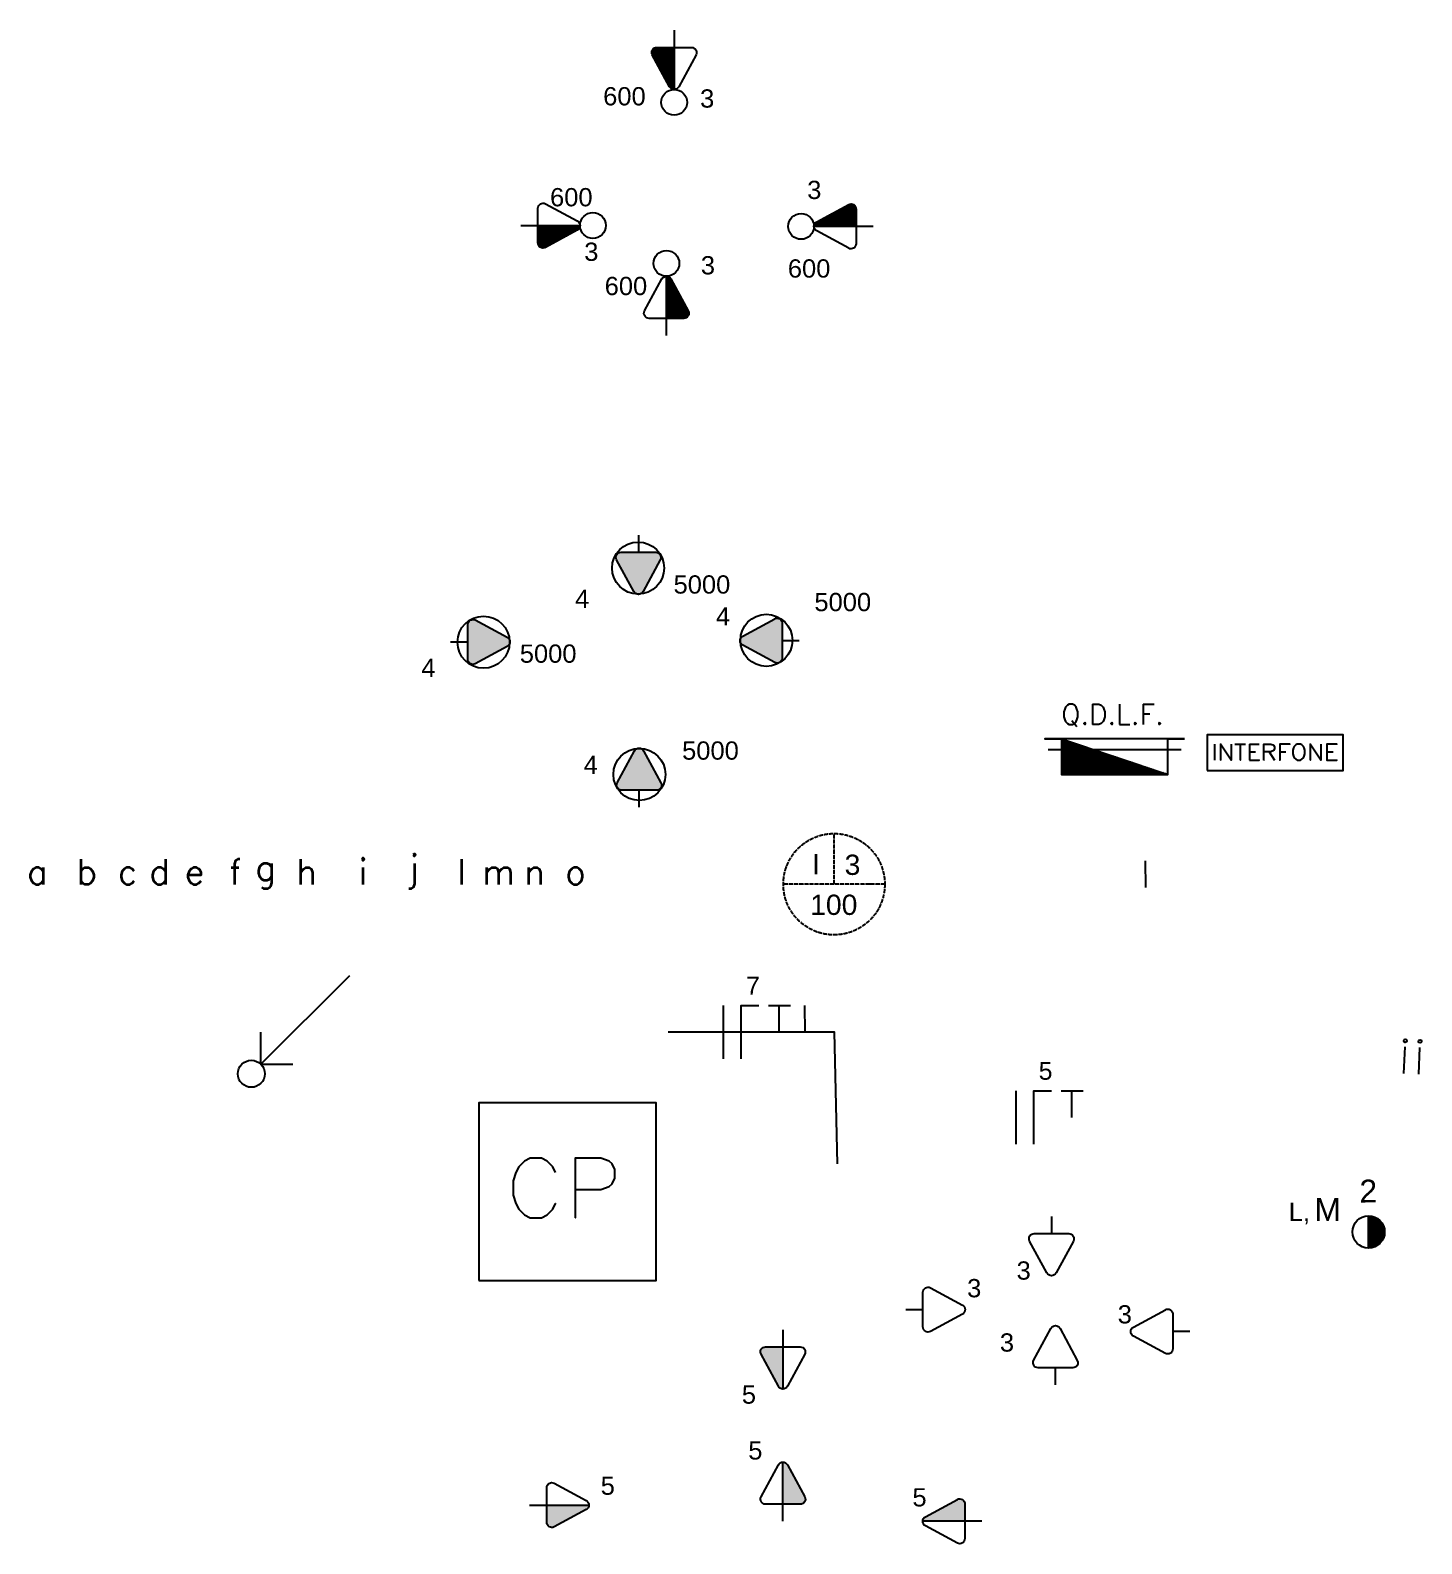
# Model space of a CAD drawing. Header units: millimetres. Extents: x -84873 to 45490, y -31 to 107079.
# Drawn here: x 5130 to 13361, y 20818 to 29773 of the extents above; entities that cross this region are included whole.
import ezdxf
from ezdxf.enums import TextEntityAlignment as Align

# ---------------------------------------------------------------- set-up
doc = ezdxf.new("R2010")
doc.units = ezdxf.units.MM
doc.linetypes.add('ACAD_ISO04W100', pattern=[30, 24, -3, 0, -3])
for name, color, linetype, true_color in [('ARQ-EIXOS', 2, 'ACAD_ISO04W100', 0xffff00), ('ELE-ELETRODUTOS', 5, 'Continuous', 0x0000ff), ('ELE-FIAÇÃO', 1, 'Continuous', 0xff0000), ('ELE-PONTO_ELÉTRICO', 7, 'Continuous', 0x990000)]:
    doc.layers.add(name, color=color, linetype=linetype, true_color=true_color)
doc.layers.add('TXT_0', color=7, linetype='Continuous')
doc.styles.add('textstyle114', font='arial.ttf')
doc.styles.add('textstyle115', font='arial.ttf')
doc.styles.add('textstyle116', font='arial.ttf')
doc.styles.add('textstyle240', font='arial.ttf')
doc.styles.add('textstyle241', font='arial.ttf')
doc.styles.add('textstyle242', font='arial.ttf')
doc.styles.add('textstyle243', font='arial.ttf')
doc.styles.add('textstyle244', font='arial.ttf')
doc.styles.add('textstyle245', font='arial.ttf')
doc.styles.add('textstyle246', font='arial.ttf')
doc.styles.add('textstyle247', font='arial.ttf')
doc.styles.add('textstyle248', font='arial.ttf')
doc.styles.add('textstyle249', font='arial.ttf')
doc.styles.add('textstyle250', font='arial.ttf')
doc.styles.add('textstyle251', font='arial.ttf')
doc.styles.add('textstyle253', font='ROMANS')
doc.styles.add('textstyle255', font='')
doc.styles.add('textstyle256', font='')
doc.styles.add('textstyle257', font='')
doc.styles.add('textstyle258', font='')
doc.styles.add('textstyle259', font='')
doc.styles.add('textstyle260', font='')
doc.styles.add('textstyle261', font='')
doc.styles.add('textstyle262', font='')
doc.styles.add('textstyle263', font='')
doc.styles.add('textstyle264', font='')
doc.styles.add('textstyle265', font='')
doc.styles.add('textstyle266', font='')
doc.styles.add('textstyle267', font='')
doc.styles.add('textstyle268', font='')
doc.styles.add('textstyle269', font='arial.ttf')
doc.styles.add('textstyle270', font='arial.ttf')
doc.styles.add('textstyle271', font='arial.ttf')
doc.styles.add('textstyle272', font='arial.ttf')
doc.styles.add('textstyle273', font='arial.ttf')
doc.styles.add('textstyle274', font='arial.ttf')
doc.styles.add('textstyle275', font='arial.ttf')
doc.styles.add('textstyle276', font='arial.ttf')
doc.styles.add('textstyle277', font='arial.ttf')
doc.styles.add('textstyle278', font='arial.ttf')
doc.styles.add('textstyle279', font='arial.ttf')
doc.styles.add('textstyle280', font='arial.ttf')
doc.styles.add('textstyle281', font='arial.ttf')
doc.styles.add('textstyle282', font='arial.ttf')
doc.styles.add('textstyle283', font='arial.ttf')
doc.styles.add('textstyle284', font='arial.ttf')
doc.styles.add('textstyle285', font='arial.ttf')
doc.styles.add('textstyle286', font='arial.ttf')
doc.styles.add('textstyle287', font='arial.ttf')
doc.styles.add('textstyle288', font='arial.ttf')
doc.styles.get('textstyle255').set_extended_font_data('romans')
doc.styles.get('textstyle256').set_extended_font_data('romans')
doc.styles.get('textstyle257').set_extended_font_data('romans')
doc.styles.get('textstyle258').set_extended_font_data('romans')
doc.styles.get('textstyle259').set_extended_font_data('romans')
doc.styles.get('textstyle260').set_extended_font_data('romans')
doc.styles.get('textstyle261').set_extended_font_data('romans')
doc.styles.get('textstyle262').set_extended_font_data('romans')
doc.styles.get('textstyle263').set_extended_font_data('romans')
doc.styles.get('textstyle264').set_extended_font_data('romans')
doc.styles.get('textstyle265').set_extended_font_data('romans')
doc.styles.get('textstyle266').set_extended_font_data('romans')
doc.styles.get('textstyle267').set_extended_font_data('romans')
doc.styles.get('textstyle268').set_extended_font_data('romans')

# ---------------------------------------------------------------- blocks, each defined once
blk = doc.blocks.new('ADCE_CP-ALV-70x70')
blk.add_lwpolyline([(-0.3385, -0.3652), (0.3615, -0.3652), (0.3615, 0.3348), (-0.3385, 0.3348)], close=True)
for points in [[(-0.0358, 0.0604), (-0.0468, 0.0828), (-0.0692, 0.1052), (-0.0914, 0.1163), (-0.1361, 0.1163), (-0.1583, 0.1052), (-0.1807, 0.0828), (-0.1918, 0.0604), (-0.2031, 0.027), (-0.2031, -0.0286), (-0.1918, -0.0621), (-0.1807, -0.0845), (-0.1583, -0.1069), (-0.1361, -0.118), (-0.0914, -0.118), (-0.0692, -0.1069), (-0.0468, -0.0845), (-0.0358, -0.0621), (-0.036, -0.0621)], [(0.042, -0.0065), (0.0423, -0.0065), (0.1426, -0.0065), (0.1761, 0.0048), (0.1874, 0.0159), (0.1985, 0.0383), (0.1985, 0.0717), (0.1874, 0.0941), (0.1761, 0.1052), (0.1426, 0.1163), (0.0423, 0.1163), (0.0423, -0.118), (0.042, -0.118)]]:
    blk.add_lwpolyline(points)
at = {"style": 'textstyle114'}
blk.add_attdef('DESCRIÇÃO', text='', height=0.09, dxfattribs=at).set_placement((0.016, -0.2476), align=Align.MIDDLE)
blk = doc.blocks.new('Adce_QDG-E')
at = {"transparency": 33554687}
h = blk.add_hatch(dxfattribs=at)
h.set_pattern_fill('_U', color=256, scale=0.005, angle=135, style=0, pattern_type=0)
h.set_pattern_definition([(135, (42.1108135, 94.908341), (-0.0035355339, -0.0035355339), [])])
h.paths.add_polyline_path([(-0.3, 0.05), (-0.3, -0.15), (0.3, -0.15)], flags=0)
for p, q in [((-0.3, 0.05), (0.3, -0.15)), ((-0.3749, -0.0091), (0.3749, -0.0091))]:
    blk.add_line(p, q)
blk.add_lwpolyline([(0.3926, 0.05), (-0.3926, 0.05), (-0.3, 0.05), (-0.3, -0.15), (0.3, -0.15), (0.3, 0.05)], close=True)
at = {"style": 'textstyle115'}
blk.add_attdef('DESCRIÇÃO', text='', height=0.09, dxfattribs=at).set_placement((-0.0115, 0.1829), align=Align.MIDDLE)
blk = doc.blocks.new('ADCE_CXINTER')
for p, q in [((0.0419, 0.1498), (0.0419, 0.0598)), ((0.1576, 0.1498), (0.2175, 0.1498)), ((0.2175, 0.1498), (0.2174, 0.1498)), ((0.2389, 0.1498), (0.2946, 0.1498)), ((0.2389, 0.1498), (0.2389, 0.0598)), ((0.2389, 0.1069), (0.2732, 0.1069)), ((0.2732, 0.1069), (0.2731, 0.1069)), ((0.2946, 0.1498), (0.2945, 0.1498)), ((0.3503, 0.1069), (0.3803, 0.0598)), ((0.4102, 0.1069), (0.4445, 0.1069)), ((0.4445, 0.1069), (0.4444, 0.1069)), ((0.6758, 0.1069), (0.71, 0.1069)), ((0.71, 0.1069), (0.7099, 0.1069)), ((0.0419, 0.0598), (0.0418, 0.0598)), ((0.1361, 0.0598), (0.136, 0.0598)), ((0.1361, 0.0598), (0.136, 0.0598)), ((0.3803, 0.0598), (0.3802, 0.0598)), ((0.6415, 0.0598), (0.6414, 0.0598)), ((0.6415, 0.0598), (0.6414, 0.0598)), ((0.6758, 0.0598), (0.6757, 0.0598))]:
    blk.add_line(p, q)
blk.add_lwpolyline([(0, 0), (0.7669, 0), (0.7669, 0.2021), (0, 0.2021)], close=True)
for points in [[(0.1361, 0.1498), (0.1361, 0.0598), (0.0762, 0.1498), (0.0762, 0.0598), (0.0761, 0.0598)], [(0.1875, 0.1498), (0.1875, 0.0598), (0.1874, 0.0598)], [(0.3202, 0.0598), (0.3203, 0.0598), (0.3203, 0.1498), (0.3588, 0.1498), (0.3716, 0.1455), (0.376, 0.1413), (0.3803, 0.1326), (0.3803, 0.1241), (0.376, 0.1156), (0.3716, 0.1112), (0.3588, 0.1069), (0.3203, 0.1069), (0.3202, 0.1069)], [(0.4658, 0.1498), (0.4659, 0.1498), (0.4102, 0.1498), (0.4102, 0.0598), (0.4102, 0.0598)], [(0.5087, 0.1498), (0.5002, 0.1455), (0.4916, 0.1369), (0.4873, 0.1284), (0.483, 0.1156), (0.483, 0.0941), (0.4873, 0.0812), (0.4916, 0.0727), (0.5002, 0.0641), (0.5087, 0.0598), (0.5259, 0.0598), (0.5344, 0.0641), (0.543, 0.0727), (0.5473, 0.0812), (0.5516, 0.0941), (0.5516, 0.1156), (0.5473, 0.1284), (0.543, 0.1369), (0.5344, 0.1455), (0.5259, 0.1498), (0.5087, 0.1498), (0.5086, 0.1498)], [(0.6415, 0.1498), (0.6415, 0.0598), (0.5816, 0.1498), (0.5816, 0.0598), (0.5815, 0.0598)], [(0.7313, 0.1498), (0.7314, 0.1498), (0.6758, 0.1498), (0.6758, 0.0598), (0.7314, 0.0598), (0.7313, 0.0598)], [(0.2389, 0.0598), (0.2389, 0.0598), (0.2946, 0.0598), (0.2945, 0.0598)]]:
    blk.add_lwpolyline(points)
at = {"style": 'textstyle116'}
blk.add_attdef('DESCRIÇÃO', text='', height=0.09, dxfattribs=at).set_placement((0.3871, 0.2837), align=Align.MIDDLE)
blk = doc.blocks.new('ADCE_TUB-DESCE2')
for p, q in [((0.3867, 0.3867), (0.0376, 0.0376)), ((0.0376, 0.0376), (0.0376, 0.1642)), ((0.0376, 0.0376), (0.1642, 0.0376))]:
    blk.add_line(p, q)
blk.add_circle((0, 0), 0.0532)

msp = doc.modelspace()

# ---------------------------------------------------------------- hatches: boundary and pattern name
at = {"transparency": 33554687}
h = msp.add_hatch(dxfattribs=at)
h.set_pattern_fill('_U', color=256, scale=6, angle=315, style=0, pattern_type=0)
h.set_pattern_definition([(315, (103148.5096, -19985.5795), (4.2426407, 4.2426407), [])])
edge = h.paths.add_edge_path(flags=0)
edge.add_line((8939.1, 29671.6), (8834.8, 29671.6))
edge.add_arc((8835.8, 29642), 29.7, 91.85249, 208.41754)
edge.add_line((8809.7, 29627.8), (8912, 29438.7))
edge.add_arc((8939.1, 29453.3), 30.8, 208.41754, 261.17059)
edge.add_line((8934.4, 29422.9), (8939.1, 29422.9))
edge.add_line((8939.1, 29422.9), (8939.1, 29671.6))
h = msp.add_hatch(dxfattribs=at)
h.set_pattern_fill('_U', color=256, scale=6, angle=225, style=0, pattern_type=0)
h.set_pattern_definition([(225, (90626.9877, 3153.3424), (4.2426407, -4.2426407), [])])
edge = h.paths.add_edge_path(flags=0)
edge.add_line((10015, 28612.4), (10015, 28716.7))
edge.add_arc((9985.3, 28715.7), 29.7, 1.85249, 118.41754)
edge.add_line((9971.2, 28741.8), (9782, 28639.5))
edge.add_arc((9796.6, 28612.4), 30.8, 118.41754, 171.17059)
edge.add_line((9766.2, 28617.1), (9766.2, 28612.4))
edge.add_line((9766.2, 28612.4), (10015, 28612.4))
h = msp.add_hatch(dxfattribs=at)
h.set_pattern_fill('_U', color=256, scale=6, angle=405, style=0, pattern_type=0)
h.set_pattern_definition([(405, (126540.744, -7442.4573), (-4.2426407, 4.2426407), [])])
edge = h.paths.add_edge_path(flags=0)
edge.add_line((8133.2, 28617.4), (8133.2, 28513.1))
edge.add_arc((8162.8, 28514.1), 29.7, 181.85249, 298.41754)
edge.add_line((8177, 28487.9), (8366.1, 28590.3))
edge.add_arc((8351.5, 28617.4), 30.8, 298.41754, 351.17059)
edge.add_line((8381.9, 28612.7), (8381.9, 28617.4))
edge.add_line((8381.9, 28617.4), (8133.2, 28617.4))
h = msp.add_hatch(dxfattribs=at)
h.set_pattern_fill('_U', color=256, scale=6, angle=135, style=0, pattern_type=0)
h.set_pattern_definition([(135, (113703.1846, 16206.4935), (-4.2426407, -4.2426407), [])])
edge = h.paths.add_edge_path(flags=0)
edge.add_line((8893, 28068.2), (8997.3, 28068.2))
edge.add_arc((8996.3, 28097.8), 29.7, 271.85249, 388.41754)
edge.add_line((9022.4, 28112), (8920.1, 28301.1))
edge.add_arc((8893, 28286.5), 30.8, 28.41754, 81.17059)
edge.add_line((8897.7, 28316.9), (8893, 28316.9))
edge.add_line((8893, 28316.9), (8893, 28068.2))
h = msp.add_hatch(color=256, dxfattribs=at)
edge = h.paths.add_edge_path(flags=0)
edge.add_arc((8727.7, 26465.9), 30.8, 208.41754, 331.58246)
edge.add_line((8754.8, 26451.3), (8857.1, 26640.4))
edge.add_arc((8830.1, 26654), 30.3, 333.43495, 450)
edge.add_line((8830.1, 26684.2), (8727.7, 26684.2))
edge.add_line((8727.7, 26684.2), (8623.4, 26684.2))
edge.add_arc((8624.4, 26654.6), 29.7, 91.85249, 208.41754)
edge.add_line((8598.3, 26640.4), (8700.6, 26451.3))
h = msp.add_hatch(color=256, dxfattribs=at)
edge = h.paths.add_edge_path(flags=0)
edge.add_arc((7936.3, 26154.2), 30.8, 298.41754, 421.58246)
edge.add_line((7950.9, 26181.3), (7761.8, 26283.6))
edge.add_arc((7748.2, 26256.6), 30.3, 63.43495, 180)
edge.add_line((7718, 26256.6), (7718, 26154.2))
edge.add_line((7718, 26154.2), (7718, 26049.9))
edge.add_arc((7747.6, 26050.9), 29.7, 181.85249, 298.41754)
edge.add_line((7761.8, 26024.8), (7950.9, 26127.1))
h = msp.add_hatch(color=256, dxfattribs=at)
edge = h.paths.add_edge_path(flags=0)
edge.add_arc((9359.4, 26161.1), 30.8, 118.41754, 241.58246)
edge.add_line((9344.8, 26134.1), (9533.9, 26031.7))
edge.add_arc((9547.5, 26058.8), 30.3, 243.43495, 360)
edge.add_line((9577.8, 26058.8), (9577.8, 26161.1))
edge.add_line((9577.8, 26161.1), (9577.8, 26265.4))
edge.add_arc((9548.1, 26264.5), 29.7, 1.85249, 118.41754)
edge.add_line((9533.9, 26290.6), (9344.8, 26188.2))
h = msp.add_hatch(color=256, dxfattribs=at)
edge = h.paths.add_edge_path(flags=0)
edge.add_arc((8731.3, 25494.8), 30.8, 28.41754, 151.58246)
edge.add_line((8704.2, 25509.5), (8601.8, 25320.3))
edge.add_arc((8628.9, 25306.8), 30.3, 153.43495, 270)
edge.add_line((8628.9, 25276.5), (8731.3, 25276.5))
edge.add_line((8731.3, 25276.5), (8833.6, 25276.5))
edge.add_arc((8834.6, 25306.2), 29.7, 268.14751, 388.41754)
edge.add_line((8860.7, 25320.3), (8758.4, 25509.5))
h = msp.add_hatch(dxfattribs=at)
h.set_pattern_fill('_U', color=256, scale=7.5, angle=135, style=0, pattern_type=0)
h.set_pattern_definition([(135, (116156.204, 21995.915), (-5.30330086, -5.30330086), [])])
edge = h.paths.add_edge_path(flags=0)
edge.add_line((13046.3, 22758), (13046.3, 22567.4))
edge.add_arc((13046.3, 22662.7), 95.3, 270, 450)
h = msp.add_hatch(color=256, dxfattribs=at)
edge = h.paths.add_edge_path(flags=0)
edge.add_line((9582.2, 21982.7), (9477.9, 21982.7))
edge.add_arc((9478.9, 21953), 29.7, 91.85249, 208.41754)
edge.add_line((9452.8, 21938.9), (9555.1, 21749.7))
edge.add_arc((9582.2, 21764.4), 30.8, 208.41754, 270)
edge.add_line((9582.2, 21733.6), (9582.2, 21982.7))
h = msp.add_hatch(color=256, dxfattribs=at)
edge = h.paths.add_edge_path(flags=0)
edge.add_line((9582.2, 21051.9), (9686.5, 21051.9))
edge.add_arc((9685.5, 21081.6), 29.7, 271.85249, 388.41754)
edge.add_line((9711.6, 21095.7), (9609.3, 21284.9))
edge.add_arc((9582.2, 21270.2), 30.8, 28.41754, 90)
edge.add_line((9582.2, 21301), (9582.2, 21051.9))
h = msp.add_hatch(color=256, dxfattribs=at)
edge = h.paths.add_edge_path(flags=0)
edge.add_line((8185.3, 21047), (8185.3, 20942.7))
edge.add_arc((8215, 20943.7), 29.7, 181.85249, 298.41754)
edge.add_line((8229.1, 20917.6), (8418.3, 21019.9))
edge.add_arc((8403.7, 21047), 30.8, 298.41754, 360)
edge.add_line((8434.4, 21047), (8185.3, 21047))
h = msp.add_hatch(color=256, dxfattribs=at)
edge = h.paths.add_edge_path(flags=0)
edge.add_line((10658.1, 20950.8), (10658.1, 21055.1))
edge.add_arc((10628.4, 21054.1), 29.7, 1.85249, 118.41754)
edge.add_line((10614.3, 21080.2), (10425.1, 20977.9))
edge.add_arc((10439.7, 20950.8), 30.8, 118.41754, 180)
edge.add_line((10408.9, 20950.8), (10658.1, 20950.8))

# ---------------------------------------------------------------- linework, layer by layer
for p, q in [((8939.1, 29671.6), (8939.1, 29422.5)), ((8133.2, 28617.4), (8382.3, 28617.4)), ((10015, 28612.4), (9765.9, 28612.4)), ((8893, 28068.2), (8893, 28317.3)), ((13046.3, 22567.4), (13046.3, 22758)), ((9582.2, 21982.7), (9582.2, 21733.6)), ((9582.2, 21051.9), (9582.2, 21301)), ((8185.3, 21047), (8434.4, 21047)), ((10658.1, 20950.8), (10408.9, 20950.8))]:
    msp.add_line(p, q)
for points in [[(8939.1, 29772.7), (8939.1, 29671.6), (9041.5, 29671.6, -0.557537), (9068.5, 29627.8), (8966.2, 29438.7, -0.595912), (8912, 29438.7), (8809.7, 29627.8, -0.578922), (8836.7, 29671.6), (8939.1, 29671.6)], [(8032.1, 28617.4), (8133.2, 28617.4), (8133.2, 28719.7, -0.557537), (8177, 28746.8), (8366.1, 28644.4, -0.595912), (8366.1, 28590.3), (8177, 28487.9, -0.578922), (8133.2, 28515), (8133.2, 28617.4)], [(10116.1, 28612.4), (10015, 28612.4), (10015, 28510, -0.557537), (9971.2, 28483), (9782, 28585.3, -0.595912), (9782, 28639.5), (9971.2, 28741.8, -0.578922), (10015, 28714.7), (10015, 28612.4)], [(8893, 27967.1), (8893, 28068.2), (8790.6, 28068.2, -0.557537), (8763.6, 28112), (8865.9, 28301.1, -0.595912), (8920.1, 28301.1), (9022.4, 28112, -0.578922), (8995.4, 28068.2), (8893, 28068.2)], [(8727.7, 26785.3), (8727.7, 26684.2), (8830.1, 26684.2, -0.557537), (8857.1, 26640.4), (8754.8, 26451.3, -0.595912), (8700.6, 26451.3), (8598.3, 26640.4, -0.578922), (8625.3, 26684.2), (8727.7, 26684.2)], [(7616.9, 26154.2), (7718, 26154.2), (7718, 26256.6, -0.557537), (7761.8, 26283.6), (7950.9, 26181.3, -0.595912), (7950.9, 26127.1), (7761.8, 26024.8, -0.578922), (7718, 26051.8), (7718, 26154.2)], [(9678.8, 26161.1), (9577.8, 26161.1), (9577.8, 26058.8, -0.557537), (9533.9, 26031.7), (9344.8, 26134.1, -0.595912), (9344.8, 26188.2), (9533.9, 26290.6, -0.578922), (9577.8, 26263.5), (9577.8, 26161.1)], [(8731.3, 25175.4), (8731.3, 25276.5), (8628.9, 25276.5, -0.557537), (8601.8, 25320.3), (8704.2, 25509.5, -0.595912), (8758.4, 25509.5), (8860.7, 25320.3, -0.578922), (8833.6, 25276.5), (8731.3, 25276.5)], [(11171, 22754.1), (11171, 22653), (11273.3, 22653, -0.557537), (11300.4, 22609.2), (11198, 22420, -0.595912), (11143.9, 22420), (11041.5, 22609.2, -0.578922), (11068.6, 22653), (11171, 22653)], [(10309.7, 22203.5), (10410.8, 22203.5), (10410.8, 22305.9, -0.557537), (10454.6, 22332.9), (10643.8, 22230.6, -0.595912), (10643.8, 22176.4), (10454.6, 22074.1, -0.578922), (10410.8, 22101.1), (10410.8, 22203.5)], [(11989.6, 22073.4), (11888.5, 22073.4), (11888.5, 21971, -0.557537), (11844.7, 21943.9), (11655.6, 22046.3, -0.595912), (11655.6, 22100.4), (11844.7, 22202.8, -0.578922), (11888.5, 22175.7), (11888.5, 22073.4)], [(9582.2, 22083.8), (9582.2, 21982.7), (9684.5, 21982.7, -0.557537), (9711.6, 21938.9), (9609.3, 21749.7, -0.595912), (9555.1, 21749.7), (9452.8, 21938.9, -0.578922), (9479.8, 21982.7), (9582.2, 21982.7)], [(11194.3, 21758.3), (11194.3, 21859.4), (11091.9, 21859.4, -0.557537), (11064.8, 21903.2), (11167.2, 22092.3, -0.595912), (11221.3, 22092.3), (11323.7, 21903.2, -0.578922), (11296.6, 21859.4), (11194.3, 21859.4)], [(9582.2, 20950.8), (9582.2, 21051.9), (9479.8, 21051.9, -0.557537), (9452.8, 21095.7), (9555.1, 21284.9, -0.595912), (9609.3, 21284.9), (9711.6, 21095.7, -0.578922), (9684.5, 21051.9), (9582.2, 21051.9)], [(8084.2, 21047), (8185.3, 21047), (8185.3, 21149.4, -0.557537), (8229.1, 21176.4), (8418.3, 21074.1, -0.595912), (8418.3, 21019.9), (8229.1, 20917.6, -0.578922), (8185.3, 20944.6), (8185.3, 21047)], [(10759.1, 20950.8), (10658.1, 20950.8), (10658.1, 20848.4, -0.557537), (10614.3, 20821.4), (10425.1, 20923.7, -0.595912), (10425.1, 20977.9), (10614.3, 21080.2, -0.578922), (10658.1, 21053.2), (10658.1, 20950.8)]]:
    msp.add_lwpolyline(points, format="xyb")
for centre, radius in [((8939.1, 29346.3), 76.3), ((8458.5, 28617.4), 76.3), ((9689.6, 28612.4), 76.3), ((8893, 28393.5), 76.3), ((8725.7, 26590.9), 154), ((7811.3, 26152.2), 154), ((9484.4, 26163.2), 154), ((8733.3, 25369.8), 154), ((13046.3, 22662.7), 95.3)]:
    msp.add_circle(centre, radius)
at = {"layer": 'ARQ-EIXOS'}
for p, q in [((9884.7, 24720.2), (9884.7, 25020.1)), ((10184.6, 24720.2), (9584.8, 24720.2))]:
    msp.add_line(p, q, dxfattribs=at)
msp.add_circle((9884.7, 24720.2), 299.9, dxfattribs=at)
at = {"layer": 'ELE-FIAÇÃO'}
for points in [[(11728.9, 24701.6), (11727.6, 24859.1)], [(9231, 23687.2), (9231, 24002.2)], [(9335, 23687.2), (9335, 24002.2), (9440, 24002.2)], [(9496.8, 24002.2), (9628, 24002.2)], [(9559.8, 23844.7), (9559.8, 24002.2)], [(9712.9, 23844.7), (9711.6, 24002.2)], [(9904.9, 23065.9), (9886.4, 23844.7), (8904.4, 23844.7)], [(13255.9, 23600), (13262.1, 23757.4)], [(13343.2, 23596.6), (13349.3, 23754)], [(10962, 23182.4), (10962, 23497.4)], [(11066, 23182.4), (11066, 23497.4), (11171, 23497.4)], [(11227.7, 23497.4), (11359, 23497.4)], [(11290.7, 23339.9), (11290.7, 23497.4)]]:
    msp.add_lwpolyline(points, dxfattribs=at)
for centre in [(13263.8, 23794), (13351.1, 23790.6)]:
    msp.add_circle(centre, 9.7, dxfattribs=at)

# ---------------------------------------------------------------- block references
at = {"layer": 'ELE-ELETRODUTOS', "xscale": 1500, "yscale": 1500, "zscale": 1500}
msp.add_blockref('ADCE_TUB-DESCE2', (6437.7, 23598.6), dxfattribs=at)
at = {"layer": 'ELE-PONTO_ELÉTRICO'}
ref = msp.add_blockref('Adce_QDG-E', (11544.4, 25527.3), dxfattribs=dict(at, xscale=1050, yscale=1050, zscale=1050))
ref.add_attrib('DESCRIÇÃO', 'Q.D.L.F.', dxfattribs={"layer": 'TXT_0', "height": 120, "style": 'textstyle253'}).set_placement((11532.3, 25719.4), align=Align.MIDDLE)
for name, p, xscale, yscale, zscale in [('ADCE_CXINTER', (12090.8, 25392.1), 1050, 1050, 1050), ('ADCE_CP-ALV-70x70', (8290.7, 22924.1), 1500, 1500, 1500)]:
    msp.add_blockref(name, p, dxfattribs=dict(at, xscale=xscale, yscale=yscale, zscale=zscale))

# ---------------------------------------------------------------- texts
at = {"char_height": 150, "attachment_point": 5}
for s, insert, style in [('j', (7395.6, 24793.7), 'textstyle258'), ('a', (5172.1, 24793.7), 'textstyle268'), ('b', (5463.7, 24793.7), 'textstyle267'), ('c', (5706.7, 24793.7), 'textstyle265'), ('d', (5895, 24793.7), 'textstyle266'), ('e', (6101.6, 24793.7), 'textstyle264'), ('f', (6344.6, 24793.7), 'textstyle263'), ('g', (6522, 24793.7), 'textstyle255'), ('h', (6763.8, 24793.7), 'textstyle256'), ('i', (7097.9, 24793.7), 'textstyle257'), ('l', (7681.1, 24793.7), 'textstyle259'), ('m', (7899.8, 24793.7), 'textstyle260'), ('n', (8112.4, 24793.7), 'textstyle261'), ('o', (8355.4, 24793.7), 'textstyle262')]:
    msp.add_mtext(s, dxfattribs=dict(at, insert=insert, style=style))
for tag, height, style, p in [('600', 108, 'textstyle285', (8644.8, 29382.4)), ('3', 108, 'textstyle288', (9134.2, 29369.1)), ('600', 108, 'textstyle284', (8330.6, 28785.1)), ('3', 108, 'textstyle246', (9767.8, 28828.3)), ('3', 108, 'textstyle287', (8449, 28462.4)), ('3', 108, 'textstyle286', (9138.6, 28382.4)), ('600', 108, 'textstyle245', (9737.2, 28363.5)), ('600', 108, 'textstyle283', (8653.7, 28259.8)), ('5000', 108, 'textstyle280', (9103.1, 26493.8)), ('4', 108, 'textstyle279', (8394.7, 26409.3)), ('5000', 108, 'textstyle278', (9936.2, 26389.8)), ('4', 108, 'textstyle277', (9227.9, 26305.3)), ('5000', 108, 'textstyle282', (8193.6, 26084.6)), ('4', 108, 'textstyle281', (7485.3, 26000.1)), ('5000', 108, 'textstyle244', (9153.6, 25511.2)), ('4', 108, 'textstyle243', (8445.3, 25426.7)), ('I', 120, 'textstyle240', (9777.9, 24839.3)), ('3', 120, 'textstyle241', (9993.8, 24835.4)), ('100', 120, 'textstyle242', (9883.1, 24598.6)), ('7', 105, 'textstyle251', (9405, 24119.8)), ('5', 105, 'textstyle250', (11136, 23615)), ('L,', 108, 'textstyle247', (12637.1, 22771.4)), ('M', 135, 'textstyle249', (12804.2, 22795.7)), ('3', 108, 'textstyle275', (11006.3, 22434.7)), ('3', 108, 'textstyle274', (10713.7, 22330.3)), ('3', 108, 'textstyle276', (11604.5, 22175.5)), ('3', 108, 'textstyle273', (10907.5, 22008.9)), ('5', 108, 'textstyle269', (9381.1, 21700.1)), ('5', 108, 'textstyle270', (9419.3, 21369.6)), ('5', 108, 'textstyle272', (8546.2, 21160.8)), ('5', 108, 'textstyle271', (10390.2, 21092.1))]:
    msp.add_attdef(tag, text='', height=height, dxfattribs=dict(style=style)).set_placement(p, align=Align.MIDDLE)
at = {"style": 'textstyle248'}
msp.add_attdef('2', text='', height=135, rotation=0.61725, dxfattribs=at).set_placement((13044.7, 22905.8), align=Align.MIDDLE)

doc.saveas('drawing.dxf')
